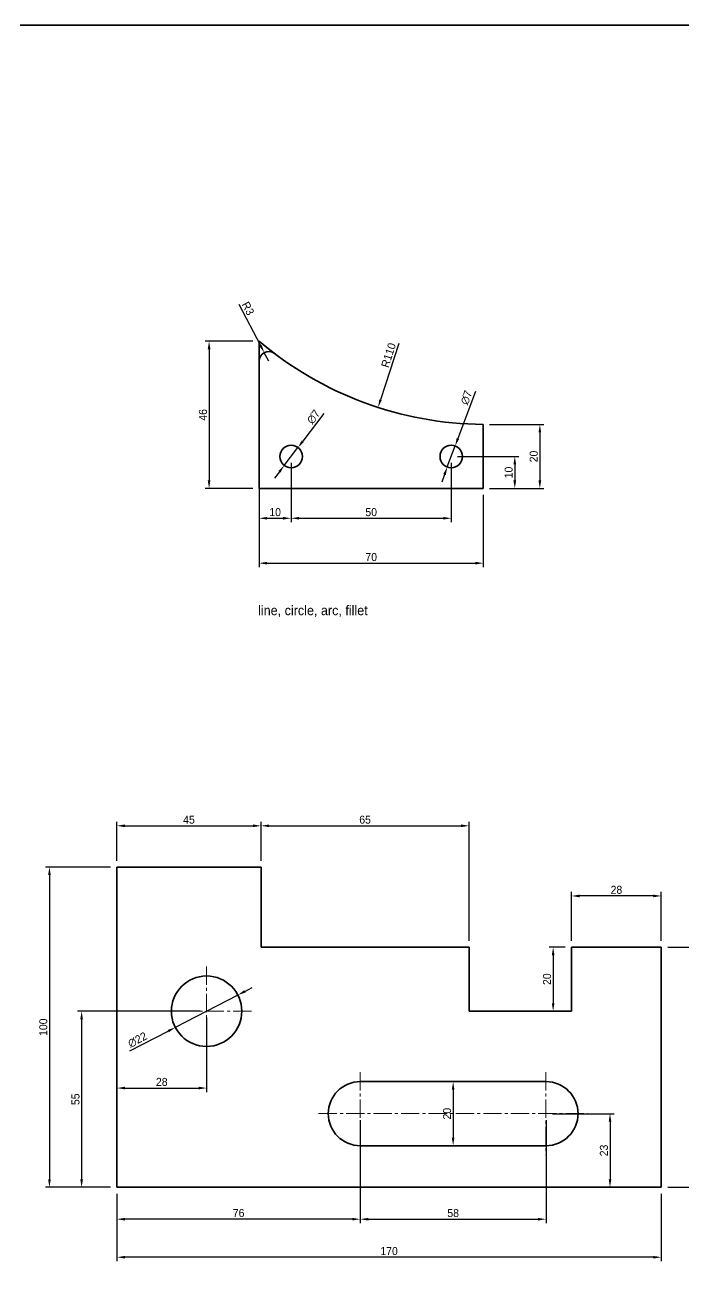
# Model space of a CAD drawing. Header units: millimetres. Extents: x 0 to 5010, y 0 to 6417.
# Drawn here: x 208.9 to 414.7, y 4267.8 to 4660 of the extents above; entities that cross this region are included whole.
import ezdxf

# ---------------------------------------------------------------- set-up
doc = ezdxf.new("R2010")
doc.units = ezdxf.units.MM
doc.header["$LTSCALE"] = 0.3
doc.linetypes.add('CENTER2', pattern=[28.575, 19.05, -3.175, 3.175, -3.175])
doc.layers.get('Defpoints').update_dxf_attribs({"color": 6})
for name, color, linetype, lineweight, plot in [('1_윤곽선', 4, 'Continuous', 35, False), ('2_외형선', 7, 'Continuous', 35, False), ('4_중심선', 1, 'CENTER2', 18, False), ('6_가는실선', 3, 'Continuous', 18, False)]:
    doc.layers.add(name, color=color, linetype=linetype, lineweight=lineweight, plot=plot)
doc.styles.get("Standard").update_dxf_attribs({"font": ''})
doc.styles.get('Standard').set_extended_font_data('Gulim')
doc.dimstyles.new('ISO-25', dxfattribs={"dimtxt": 2.5, "dimasz": 2.5, "dimexe": 1.25, "dimexo": 0.625, "dimtad": 1, "dimtxsty": 'Standard', "dimcen": 2.5, "dimadec": 0, "dimazin": 0, "dimtfac": 1, "dimtmove": 0, "dimatfit": 3, "dimfxl": 1, "dimtfill": 1, "dimarcsym": 0})

# ---------------------------------------------------------------- blocks, each defined once
blk = doc.blocks.new('*D90')
at = {"layer": '6_가는실선', "color": 0, "lineweight": -2, "transparency": 16777216}
for p, q in [((280.01, 4561.3), (265.14, 4561.3)), ((266.39, 4558.8), (266.39, 4517.8)), ((280.01, 4515.3), (265.14, 4515.3))]:
    blk.add_line(p, q, dxfattribs=at)
at = {"layer": '6_가는실선', "color": 0, "transparency": 16777216}
for points in [[(265.97, 4558.8), (266.81, 4558.8), (266.39, 4561.3)], [(265.97, 4517.8), (266.81, 4517.8), (266.39, 4515.3)]]:
    blk.add_solid(points, dxfattribs=at)
at = {"layer": 'Defpoints', "color": 0, "transparency": 16777216}
for p in [(282.01, 4561.3), (266.39, 4515.3), (282.01, 4515.3)]:
    blk.add_point(p, dxfattribs=at)
at = {"layer": '6_가는실선', "color": 0, "transparency": 16777216, "insert": (264.48, 4538.3), "char_height": 2.5, "attachment_point": 5, "rotation": 90, "bg_fill": 3, "box_fill_scale": 1.1, "bg_fill_color": 256, "bg_fill_true_color": 13158600, "bg_fill_transparency": 0}
blk.add_mtext('46', dxfattribs=at)
blk = doc.blocks.new('*D91')
at = {"layer": '6_가는실선', "color": 0, "lineweight": -2, "transparency": 16777216}
for p, q in [((282.01, 4513.3), (282.01, 4490.73)), ((352.01, 4513.3), (352.01, 4490.73)), ((284.51, 4491.98), (349.51, 4491.98))]:
    blk.add_line(p, q, dxfattribs=at)
at = {"layer": '6_가는실선', "color": 0, "transparency": 16777216}
for points in [[(284.51, 4492.39), (284.51, 4491.56), (282.01, 4491.98)], [(349.51, 4492.39), (349.51, 4491.56), (352.01, 4491.98)]]:
    blk.add_solid(points, dxfattribs=at)
at = {"layer": 'Defpoints', "color": 0, "transparency": 16777216}
for p in [(282.01, 4515.3), (352.01, 4515.3), (352.01, 4491.98)]:
    blk.add_point(p, dxfattribs=at)
at = {"layer": '6_가는실선', "color": 0, "transparency": 16777216, "insert": (317.01, 4493.88), "char_height": 2.5, "attachment_point": 5, "bg_fill": 3, "box_fill_scale": 1.1, "bg_fill_color": 256, "bg_fill_true_color": 13158600, "bg_fill_transparency": 0}
blk.add_mtext('70', dxfattribs=at)
blk = doc.blocks.new('*D92')
at = {"layer": '6_가는실선', "color": 0, "lineweight": -2, "transparency": 16777216}
for p, q in [((282.01, 4523.3), (282.01, 4504.75)), ((292.01, 4523.3), (292.01, 4504.75)), ((284.51, 4506), (289.51, 4506))]:
    blk.add_line(p, q, dxfattribs=at)
at = {"layer": '6_가는실선', "color": 0, "transparency": 16777216}
for points in [[(284.51, 4506.42), (284.51, 4505.59), (282.01, 4506)], [(289.51, 4506.42), (289.51, 4505.59), (292.01, 4506)]]:
    blk.add_solid(points, dxfattribs=at)
at = {"layer": 'Defpoints', "color": 0, "transparency": 16777216}
for p in [(282.01, 4525.3), (292.01, 4525.3), (292.01, 4506)]:
    blk.add_point(p, dxfattribs=at)
at = {"layer": '6_가는실선', "color": 0, "transparency": 16777216, "insert": (287.01, 4507.91), "char_height": 2.5, "attachment_point": 5, "bg_fill": 3, "box_fill_scale": 1.1, "bg_fill_color": 256, "bg_fill_true_color": 13158600, "bg_fill_transparency": 0}
blk.add_mtext('10', dxfattribs=at)
blk = doc.blocks.new('*D93')
at = {"layer": '6_가는실선', "color": 0, "lineweight": -2, "transparency": 16777216}
for p, q in [((292.01, 4523.3), (292.01, 4504.75)), ((342.01, 4523.3), (342.01, 4504.75)), ((294.51, 4506), (339.51, 4506))]:
    blk.add_line(p, q, dxfattribs=at)
at = {"layer": '6_가는실선', "color": 0, "transparency": 16777216}
for points in [[(294.51, 4506.42), (294.51, 4505.59), (292.01, 4506)], [(339.51, 4506.42), (339.51, 4505.59), (342.01, 4506)]]:
    blk.add_solid(points, dxfattribs=at)
at = {"layer": 'Defpoints', "color": 0, "transparency": 16777216}
for p in [(292.01, 4525.3), (342.01, 4525.3), (342.01, 4506)]:
    blk.add_point(p, dxfattribs=at)
at = {"layer": '6_가는실선', "color": 0, "transparency": 16777216, "insert": (317.01, 4507.91), "char_height": 2.5, "attachment_point": 5, "bg_fill": 3, "box_fill_scale": 1.1, "bg_fill_color": 256, "bg_fill_true_color": 13158600, "bg_fill_transparency": 0}
blk.add_mtext('50', dxfattribs=at)
blk = doc.blocks.new('*D94')
at = {"layer": '6_가는실선', "color": 0, "lineweight": -2, "transparency": 16777216}
for p, q in [((344.01, 4525.3), (363.11, 4525.3)), ((361.86, 4522.8), (361.86, 4517.8)), ((354.01, 4515.3), (363.11, 4515.3))]:
    blk.add_line(p, q, dxfattribs=at)
at = {"layer": '6_가는실선', "color": 0, "transparency": 16777216}
for points in [[(361.44, 4522.8), (362.28, 4522.8), (361.86, 4525.3)], [(361.44, 4517.8), (362.28, 4517.8), (361.86, 4515.3)]]:
    blk.add_solid(points, dxfattribs=at)
at = {"layer": 'Defpoints', "color": 0, "transparency": 16777216}
for p in [(342.01, 4525.3), (352.01, 4515.3), (361.86, 4515.3)]:
    blk.add_point(p, dxfattribs=at)
at = {"layer": '6_가는실선', "color": 0, "transparency": 16777216, "insert": (359.95, 4520.3), "char_height": 2.5, "attachment_point": 5, "rotation": 90, "bg_fill": 3, "box_fill_scale": 1.1, "bg_fill_color": 256, "bg_fill_true_color": 13158600, "bg_fill_transparency": 0}
blk.add_mtext('10', dxfattribs=at)
blk = doc.blocks.new('*D95')
at = {"layer": '6_가는실선', "color": 0, "lineweight": -2, "transparency": 16777216}
for p, q in [((354.01, 4535.3), (370.94, 4535.3)), ((369.69, 4532.8), (369.69, 4517.8)), ((354.01, 4515.3), (370.94, 4515.3))]:
    blk.add_line(p, q, dxfattribs=at)
at = {"layer": '6_가는실선', "color": 0, "transparency": 16777216}
for points in [[(369.27, 4532.8), (370.11, 4532.8), (369.69, 4535.3)], [(369.27, 4517.8), (370.11, 4517.8), (369.69, 4515.3)]]:
    blk.add_solid(points, dxfattribs=at)
at = {"layer": 'Defpoints', "color": 0, "transparency": 16777216}
for p in [(352.01, 4535.3), (352.01, 4515.3), (369.69, 4515.3)]:
    blk.add_point(p, dxfattribs=at)
at = {"layer": '6_가는실선', "color": 0, "transparency": 16777216, "insert": (367.78, 4525.3), "char_height": 2.5, "attachment_point": 5, "rotation": 90, "bg_fill": 3, "box_fill_scale": 1.1, "bg_fill_color": 256, "bg_fill_true_color": 13158600, "bg_fill_transparency": 0}
blk.add_mtext('20', dxfattribs=at)
blk = doc.blocks.new('*D96')
at = {"layer": '6_가는실선', "color": 0, "lineweight": -2, "transparency": 16777216}
blk.add_line((325.62, 4560.55), (319.94, 4543.02), dxfattribs=at)
at = {"layer": '6_가는실선', "color": 0, "transparency": 16777216}
blk.add_solid([(319.55, 4543.14), (320.34, 4542.89), (319.17, 4540.64)], dxfattribs=at)
at = {"layer": 'Defpoints', "color": 0, "transparency": 16777216}
for p in [(353.04, 4645.29), (319.17, 4540.64)]:
    blk.add_point(p, dxfattribs=at)
at = {"layer": '6_가는실선', "color": 0, "transparency": 16777216, "insert": (322.44, 4556.93), "char_height": 2.5, "attachment_point": 5, "rotation": 72.0702, "bg_fill": 3, "box_fill_scale": 1.1, "bg_fill_color": 256, "bg_fill_true_color": 13158600, "bg_fill_transparency": 0}
blk.add_mtext('R110', dxfattribs=at)
blk = doc.blocks.new('*D97')
at = {"layer": '6_가는실선', "color": 0, "lineweight": -2, "transparency": 16777216}
for p, q in [((275.71, 4572.85), (282.46, 4559.94)), ((285.01, 4555.06), (283.62, 4557.72))]:
    blk.add_line(p, q, dxfattribs=at)
at = {"layer": '6_가는실선', "color": 0, "transparency": 16777216}
blk.add_solid([(282.83, 4560.13), (282.09, 4559.75), (283.62, 4557.72)], dxfattribs=at)
at = {"layer": 'Defpoints', "color": 0, "transparency": 16777216}
for p in [(283.62, 4557.72), (285.01, 4555.06)]:
    blk.add_point(p, dxfattribs=at)
at = {"layer": '6_가는실선', "color": 0, "transparency": 16777216, "insert": (278.55, 4571.54), "char_height": 2.5, "attachment_point": 5, "rotation": 297.609, "bg_fill": 3, "box_fill_scale": 1.1, "bg_fill_color": 256, "bg_fill_true_color": 13158600, "bg_fill_transparency": 0}
blk.add_mtext('R3', dxfattribs=at)
blk = doc.blocks.new('*D98')
at = {"layer": '6_가는실선', "color": 0, "lineweight": -2, "transparency": 16777216}
for p, q in [((349.56, 4545.6), (344.1, 4530.92)), ((340.79, 4522.02), (343.23, 4528.58)), ((339.92, 4519.68), (339.05, 4517.33))]:
    blk.add_line(p, q, dxfattribs=at)
at = {"layer": '6_가는실선', "color": 0, "transparency": 16777216}
for points in [[(343.71, 4531.07), (344.49, 4530.78), (343.23, 4528.58)], [(339.53, 4519.82), (340.31, 4519.53), (340.79, 4522.02)]]:
    blk.add_solid(points, dxfattribs=at)
at = {"layer": 'Defpoints', "color": 0, "transparency": 16777216}
for p in [(343.23, 4528.58), (340.79, 4522.02)]:
    blk.add_point(p, dxfattribs=at)
at = {"layer": '6_가는실선', "color": 0, "transparency": 16777216, "insert": (346.75, 4543.69), "char_height": 2.5, "attachment_point": 5, "rotation": 69.5957, "bg_fill": 3, "box_fill_scale": 1.1, "bg_fill_color": 256, "bg_fill_true_color": 13158600, "bg_fill_transparency": 0}
blk.add_mtext('∅7', dxfattribs=at)
blk = doc.blocks.new('*D99')
at = {"layer": '6_가는실선', "color": 0, "lineweight": -2, "transparency": 16777216}
for p, q in [((302.26, 4538.68), (295.66, 4530.06)), ((289.88, 4522.52), (294.14, 4528.08)), ((288.36, 4520.54), (286.84, 4518.55))]:
    blk.add_line(p, q, dxfattribs=at)
at = {"layer": '6_가는실선', "color": 0, "transparency": 16777216}
for points in [[(295.33, 4530.32), (295.99, 4529.81), (294.14, 4528.08)], [(288.03, 4520.79), (288.69, 4520.28), (289.88, 4522.52)]]:
    blk.add_solid(points, dxfattribs=at)
at = {"layer": 'Defpoints', "color": 0, "transparency": 16777216}
for p in [(294.14, 4528.08), (289.88, 4522.52)]:
    blk.add_point(p, dxfattribs=at)
at = {"layer": '6_가는실선', "color": 0, "transparency": 16777216, "insert": (299.01, 4537.67), "char_height": 2.5, "attachment_point": 5, "rotation": 52.5399, "bg_fill": 3, "box_fill_scale": 1.1, "bg_fill_color": 256, "bg_fill_true_color": 13158600, "bg_fill_transparency": 0}
blk.add_mtext('∅7', dxfattribs=at)
blk = doc.blocks.new('*D122')
at = {"layer": '6_가는실선', "color": 0, "lineweight": -2, "transparency": 16777216}
for p, q in [((409.61, 4372.03), (434.78, 4372.03)), ((433.53, 4369.53), (433.53, 4299.53)), ((409.61, 4297.03), (434.78, 4297.03))]:
    blk.add_line(p, q, dxfattribs=at)
at = {"layer": '6_가는실선', "color": 0, "transparency": 16777216}
for points in [[(433.12, 4369.53), (433.95, 4369.53), (433.53, 4372.03)], [(433.12, 4299.53), (433.95, 4299.53), (433.53, 4297.03)]]:
    blk.add_solid(points, dxfattribs=at)
at = {"layer": 'Defpoints', "color": 0, "transparency": 16777216}
for p in [(407.61, 4372.03), (407.61, 4297.03), (433.53, 4297.03)]:
    blk.add_point(p, dxfattribs=at)
at = {"layer": '6_가는실선', "color": 0, "transparency": 16777216, "insert": (431.63, 4334.53), "char_height": 2.5, "attachment_point": 5, "rotation": 90, "bg_fill": 3, "box_fill_scale": 1.1, "bg_fill_color": 256, "bg_fill_true_color": 13158600, "bg_fill_transparency": 0}
blk.add_mtext('75', dxfattribs=at)
blk = doc.blocks.new('*D123')
at = {"layer": '6_가는실선', "color": 0, "lineweight": -2, "transparency": 16777216}
for p, q in [((237.61, 4295.03), (237.61, 4273.94)), ((407.61, 4295.03), (407.61, 4273.94)), ((405.11, 4275.19), (240.11, 4275.19))]:
    blk.add_line(p, q, dxfattribs=at)
at = {"layer": '6_가는실선', "color": 0, "transparency": 16777216}
for points in [[(240.11, 4275.6), (240.11, 4274.77), (237.61, 4275.19)], [(405.11, 4275.6), (405.11, 4274.77), (407.61, 4275.19)]]:
    blk.add_solid(points, dxfattribs=at)
at = {"layer": 'Defpoints', "color": 0, "transparency": 16777216}
for p in [(237.61, 4297.03), (407.61, 4297.03), (237.61, 4275.19)]:
    blk.add_point(p, dxfattribs=at)
at = {"layer": '6_가는실선', "color": 0, "transparency": 16777216, "insert": (322.61, 4277.1), "char_height": 2.5, "attachment_point": 5, "bg_fill": 3, "box_fill_scale": 1.1, "bg_fill_color": 256, "bg_fill_true_color": 13158600, "bg_fill_transparency": 0}
blk.add_mtext('170', dxfattribs=at)
blk = doc.blocks.new('*D124')
at = {"layer": '6_가는실선', "color": 0, "lineweight": -2, "transparency": 16777216}
for p, q in [((235.61, 4397.03), (215.28, 4397.03)), ((216.53, 4394.53), (216.53, 4299.53)), ((235.61, 4297.03), (215.28, 4297.03))]:
    blk.add_line(p, q, dxfattribs=at)
at = {"layer": '6_가는실선', "color": 0, "transparency": 16777216}
for points in [[(216.11, 4394.53), (216.95, 4394.53), (216.53, 4397.03)], [(216.11, 4299.53), (216.95, 4299.53), (216.53, 4297.03)]]:
    blk.add_solid(points, dxfattribs=at)
at = {"layer": 'Defpoints', "color": 0, "transparency": 16777216}
for p in [(237.61, 4397.03), (216.53, 4297.03), (237.61, 4297.03)]:
    blk.add_point(p, dxfattribs=at)
at = {"layer": '6_가는실선', "color": 0, "transparency": 16777216, "insert": (214.62, 4347.03), "char_height": 2.5, "attachment_point": 5, "rotation": 90, "bg_fill": 3, "box_fill_scale": 1.1, "bg_fill_color": 256, "bg_fill_true_color": 13158600, "bg_fill_transparency": 0}
blk.add_mtext('100', dxfattribs=at)
blk = doc.blocks.new('*D125')
at = {"layer": '6_가는실선', "color": 0, "lineweight": -2, "transparency": 16777216}
for p, q in [((237.61, 4399.03), (237.61, 4411.19)), ((240.11, 4409.94), (280.11, 4409.94)), ((282.61, 4399.03), (282.61, 4411.19))]:
    blk.add_line(p, q, dxfattribs=at)
at = {"layer": '6_가는실선', "color": 0, "transparency": 16777216}
for points in [[(240.11, 4410.36), (240.11, 4409.53), (237.61, 4409.94)], [(280.11, 4410.36), (280.11, 4409.53), (282.61, 4409.94)]]:
    blk.add_solid(points, dxfattribs=at)
at = {"layer": 'Defpoints', "color": 0, "transparency": 16777216}
for p in [(282.61, 4409.94), (237.61, 4397.03), (282.61, 4397.03)]:
    blk.add_point(p, dxfattribs=at)
at = {"layer": '6_가는실선', "color": 0, "transparency": 16777216, "insert": (260.11, 4411.85), "char_height": 2.5, "attachment_point": 5, "bg_fill": 3, "box_fill_scale": 1.1, "bg_fill_color": 256, "bg_fill_true_color": 13158600, "bg_fill_transparency": 0}
blk.add_mtext('45', dxfattribs=at)
blk = doc.blocks.new('*D126')
at = {"layer": '6_가는실선', "color": 0, "lineweight": -2, "transparency": 16777216}
for p, q in [((282.61, 4399.03), (282.61, 4411.19)), ((285.11, 4409.94), (345.11, 4409.94)), ((347.61, 4374.03), (347.61, 4411.19))]:
    blk.add_line(p, q, dxfattribs=at)
at = {"layer": '6_가는실선', "color": 0, "transparency": 16777216}
for points in [[(285.11, 4410.36), (285.11, 4409.53), (282.61, 4409.94)], [(345.11, 4410.36), (345.11, 4409.53), (347.61, 4409.94)]]:
    blk.add_solid(points, dxfattribs=at)
at = {"layer": 'Defpoints', "color": 0, "transparency": 16777216}
for p in [(347.61, 4409.94), (282.61, 4397.03), (347.61, 4372.03)]:
    blk.add_point(p, dxfattribs=at)
at = {"layer": '6_가는실선', "color": 0, "transparency": 16777216, "insert": (315.11, 4411.85), "char_height": 2.5, "attachment_point": 5, "bg_fill": 3, "box_fill_scale": 1.1, "bg_fill_color": 256, "bg_fill_true_color": 13158600, "bg_fill_transparency": 0}
blk.add_mtext('65', dxfattribs=at)
blk = doc.blocks.new('*D127')
at = {"layer": '6_가는실선', "color": 0, "lineweight": -2, "transparency": 16777216}
for p, q in [((379.61, 4374.03), (379.61, 4389.28)), ((407.61, 4374.03), (407.61, 4389.28)), ((405.11, 4388.03), (382.11, 4388.03))]:
    blk.add_line(p, q, dxfattribs=at)
at = {"layer": '6_가는실선', "color": 0, "transparency": 16777216}
for points in [[(382.11, 4388.45), (382.11, 4387.61), (379.61, 4388.03)], [(405.11, 4388.45), (405.11, 4387.61), (407.61, 4388.03)]]:
    blk.add_solid(points, dxfattribs=at)
at = {"layer": 'Defpoints', "color": 0, "transparency": 16777216}
for p in [(379.61, 4388.03), (379.61, 4372.03), (407.61, 4372.03)]:
    blk.add_point(p, dxfattribs=at)
at = {"layer": '6_가는실선', "color": 0, "transparency": 16777216, "insert": (393.61, 4389.94), "char_height": 2.5, "attachment_point": 5, "bg_fill": 3, "box_fill_scale": 1.1, "bg_fill_color": 256, "bg_fill_true_color": 13158600, "bg_fill_transparency": 0}
blk.add_mtext('28', dxfattribs=at)
blk = doc.blocks.new('*D128')
at = {"layer": '6_가는실선', "color": 0, "lineweight": -2, "transparency": 16777216}
for p, q in [((377.61, 4372.03), (372.59, 4372.03)), ((373.84, 4369.53), (373.84, 4354.53)), ((377.61, 4352.03), (372.59, 4352.03))]:
    blk.add_line(p, q, dxfattribs=at)
at = {"layer": '6_가는실선', "color": 0, "transparency": 16777216}
for points in [[(373.43, 4369.53), (374.26, 4369.53), (373.84, 4372.03)], [(373.43, 4354.53), (374.26, 4354.53), (373.84, 4352.03)]]:
    blk.add_solid(points, dxfattribs=at)
at = {"layer": 'Defpoints', "color": 0, "transparency": 16777216}
for p in [(379.61, 4372.03), (373.84, 4352.03), (379.61, 4352.03)]:
    blk.add_point(p, dxfattribs=at)
at = {"layer": '6_가는실선', "color": 0, "transparency": 16777216, "insert": (371.94, 4362.03), "char_height": 2.5, "attachment_point": 5, "rotation": 90, "bg_fill": 3, "box_fill_scale": 1.1, "bg_fill_color": 256, "bg_fill_true_color": 13158600, "bg_fill_transparency": 0}
blk.add_mtext('20', dxfattribs=at)
blk = doc.blocks.new('*D129')
at = {"layer": '6_가는실선', "color": 0, "lineweight": -2, "transparency": 16777216}
for p, q in [((263.61, 4352.03), (225.33, 4352.03)), ((226.58, 4349.53), (226.58, 4299.53)), ((235.61, 4297.03), (225.33, 4297.03))]:
    blk.add_line(p, q, dxfattribs=at)
at = {"layer": '6_가는실선', "color": 0, "transparency": 16777216}
for points in [[(226.16, 4349.53), (226.99, 4349.53), (226.58, 4352.03)], [(226.16, 4299.53), (226.99, 4299.53), (226.58, 4297.03)]]:
    blk.add_solid(points, dxfattribs=at)
at = {"layer": 'Defpoints', "color": 0, "transparency": 16777216}
for p in [(265.61, 4352.03), (226.58, 4297.03), (237.61, 4297.03)]:
    blk.add_point(p, dxfattribs=at)
at = {"layer": '6_가는실선', "color": 0, "transparency": 16777216, "insert": (224.67, 4324.53), "char_height": 2.5, "attachment_point": 5, "rotation": 90, "bg_fill": 3, "box_fill_scale": 1.1, "bg_fill_color": 256, "bg_fill_true_color": 13158600, "bg_fill_transparency": 0}
blk.add_mtext('55', dxfattribs=at)
blk = doc.blocks.new('*D130')
at = {"layer": '6_가는실선', "color": 0, "lineweight": -2, "transparency": 16777216}
for p, q in [((237.61, 4350.03), (237.61, 4326.78)), ((265.61, 4350.03), (265.61, 4326.78)), ((240.11, 4328.03), (263.11, 4328.03))]:
    blk.add_line(p, q, dxfattribs=at)
at = {"layer": '6_가는실선', "color": 0, "transparency": 16777216}
for points in [[(240.11, 4328.45), (240.11, 4327.61), (237.61, 4328.03)], [(263.11, 4328.45), (263.11, 4327.61), (265.61, 4328.03)]]:
    blk.add_solid(points, dxfattribs=at)
at = {"layer": 'Defpoints', "color": 0, "transparency": 16777216}
for p in [(237.61, 4352.03), (265.61, 4352.03), (265.61, 4328.03)]:
    blk.add_point(p, dxfattribs=at)
at = {"layer": '6_가는실선', "color": 0, "transparency": 16777216, "insert": (251.61, 4329.94), "char_height": 2.5, "attachment_point": 5, "bg_fill": 3, "box_fill_scale": 1.1, "bg_fill_color": 256, "bg_fill_true_color": 13158600, "bg_fill_transparency": 0}
blk.add_mtext('28', dxfattribs=at)
blk = doc.blocks.new('*D131')
at = {"layer": '6_가는실선', "color": 0, "lineweight": -2, "transparency": 16777216}
for p, q in [((313.61, 4318.03), (313.61, 4285.82)), ((237.61, 4295.03), (237.61, 4285.82)), ((311.11, 4287.07), (240.11, 4287.07))]:
    blk.add_line(p, q, dxfattribs=at)
at = {"layer": '6_가는실선', "color": 0, "transparency": 16777216}
for points in [[(240.11, 4287.48), (240.11, 4286.65), (237.61, 4287.07)], [(311.11, 4287.48), (311.11, 4286.65), (313.61, 4287.07)]]:
    blk.add_solid(points, dxfattribs=at)
at = {"layer": 'Defpoints', "color": 0, "transparency": 16777216}
for p in [(313.61, 4320.03), (237.61, 4297.03), (237.61, 4287.07)]:
    blk.add_point(p, dxfattribs=at)
at = {"layer": '6_가는실선', "color": 0, "transparency": 16777216, "insert": (275.61, 4288.98), "char_height": 2.5, "attachment_point": 5, "bg_fill": 3, "box_fill_scale": 1.1, "bg_fill_color": 256, "bg_fill_true_color": 13158600, "bg_fill_transparency": 0}
blk.add_mtext('76', dxfattribs=at)
blk = doc.blocks.new('*D132')
at = {"layer": '6_가는실선', "color": 0, "lineweight": -2, "transparency": 16777216}
for p, q in [((313.61, 4318.03), (313.61, 4285.82)), ((371.61, 4318.03), (371.61, 4285.82)), ((316.11, 4287.07), (369.11, 4287.07))]:
    blk.add_line(p, q, dxfattribs=at)
at = {"layer": '6_가는실선', "color": 0, "transparency": 16777216}
for points in [[(316.11, 4287.48), (316.11, 4286.65), (313.61, 4287.07)], [(369.11, 4287.48), (369.11, 4286.65), (371.61, 4287.07)]]:
    blk.add_solid(points, dxfattribs=at)
at = {"layer": 'Defpoints', "color": 0, "transparency": 16777216}
for p in [(313.61, 4320.03), (371.61, 4320.03), (371.61, 4287.07)]:
    blk.add_point(p, dxfattribs=at)
at = {"layer": '6_가는실선', "color": 0, "transparency": 16777216, "insert": (342.61, 4288.97), "char_height": 2.5, "attachment_point": 5, "bg_fill": 3, "box_fill_scale": 1.1, "bg_fill_color": 256, "bg_fill_true_color": 13158600, "bg_fill_transparency": 0}
blk.add_mtext('58', dxfattribs=at)
blk = doc.blocks.new('*D133')
at = {"layer": '6_가는실선', "color": 0, "lineweight": -2, "transparency": 16777216}
for p, q in [((342.61, 4327.53), (342.61, 4312.53)), ((344.61, 4330.03), (343.86, 4330.03)), ((344.61, 4310.03), (343.86, 4310.03))]:
    blk.add_line(p, q, dxfattribs=at)
at = {"layer": '6_가는실선', "color": 0, "transparency": 16777216}
for points in [[(342.19, 4327.53), (343.02, 4327.53), (342.61, 4330.03)], [(342.19, 4312.53), (343.02, 4312.53), (342.61, 4310.03)]]:
    blk.add_solid(points, dxfattribs=at)
at = {"layer": 'Defpoints', "color": 0, "transparency": 16777216}
for p in [(342.61, 4330.03), (342.61, 4310.03), (342.61, 4310.03)]:
    blk.add_point(p, dxfattribs=at)
at = {"layer": '6_가는실선', "color": 0, "transparency": 16777216, "insert": (340.7, 4320.03), "char_height": 2.5, "attachment_point": 5, "rotation": 90, "bg_fill": 3, "box_fill_scale": 1.1, "bg_fill_color": 256, "bg_fill_true_color": 13158600, "bg_fill_transparency": 0}
blk.add_mtext('20', dxfattribs=at)
blk = doc.blocks.new('*D134')
at = {"layer": '6_가는실선', "color": 0, "lineweight": -2, "transparency": 16777216}
for p, q in [((373.61, 4320.03), (392.85, 4320.03)), ((391.6, 4317.53), (391.6, 4299.53)), ((373.61, 4297.03), (392.85, 4297.03))]:
    blk.add_line(p, q, dxfattribs=at)
at = {"layer": '6_가는실선', "color": 0, "transparency": 16777216}
for points in [[(391.19, 4317.53), (392.02, 4317.53), (391.6, 4320.03)], [(391.19, 4299.53), (392.02, 4299.53), (391.6, 4297.03)]]:
    blk.add_solid(points, dxfattribs=at)
at = {"layer": 'Defpoints', "color": 0, "transparency": 16777216}
for p in [(371.61, 4320.03), (371.61, 4297.03), (391.6, 4297.03)]:
    blk.add_point(p, dxfattribs=at)
at = {"layer": '6_가는실선', "color": 0, "transparency": 16777216, "insert": (389.7, 4308.53), "char_height": 2.5, "attachment_point": 5, "rotation": 90, "bg_fill": 3, "box_fill_scale": 1.1, "bg_fill_color": 256, "bg_fill_true_color": 13158600, "bg_fill_transparency": 0}
blk.add_mtext('23', dxfattribs=at)
blk = doc.blocks.new('*D135')
at = {"layer": '6_가는실선', "color": 0, "lineweight": -2, "transparency": 16777216}
for p, q in [((277.6, 4358.24), (279.82, 4359.39)), ((275.38, 4357.09), (255.84, 4346.97)), ((241.62, 4339.61), (253.62, 4345.82))]:
    blk.add_line(p, q, dxfattribs=at)
at = {"layer": '6_가는실선', "color": 0, "transparency": 16777216}
for points in [[(277.4, 4358.61), (277.79, 4357.87), (275.38, 4357.09)], [(253.43, 4346.19), (253.81, 4345.45), (255.84, 4346.97)]]:
    blk.add_solid(points, dxfattribs=at)
at = {"layer": 'Defpoints', "color": 0, "transparency": 16777216}
for p in [(275.38, 4357.09), (255.84, 4346.97)]:
    blk.add_point(p, dxfattribs=at)
at = {"layer": '6_가는실선', "color": 0, "transparency": 16777216, "insert": (244.03, 4343.08), "char_height": 2.5, "attachment_point": 5, "rotation": 27.3783, "bg_fill": 3, "box_fill_scale": 1.1, "bg_fill_color": 256, "bg_fill_true_color": 13158600, "bg_fill_transparency": 0}
blk.add_mtext('∅22', dxfattribs=at)

msp = doc.modelspace()

# ---------------------------------------------------------------- linework, layer by layer
at = {"layer": '1_윤곽선'}
msp.add_lwpolyline([(10, 4660.039), (1447.332, 4660.039), (1447.332, 3864.329), (10, 3864.329)], close=True, dxfattribs=at)
at = {"layer": '2_외형선'}
for p, q in [((282.011, 4515.299), (282.011, 4561.299)), ((352.011, 4515.299), (352.011, 4535.299)), ((282.011, 4515.299), (352.011, 4515.299)), ((237.607, 4397.033), (282.607, 4397.033)), ((237.607, 4397.033), (237.607, 4297.033)), ((282.607, 4397.033), (282.607, 4372.033)), ((282.607, 4372.033), (347.607, 4372.033)), ((347.607, 4372.033), (347.607, 4352.033)), ((379.607, 4372.033), (379.607, 4352.033)), ((379.607, 4372.033), (407.607, 4372.033)), ((407.607, 4372.033), (407.607, 4297.033)), ((347.607, 4352.033), (379.607, 4352.033)), ((347.607, 4352.033), (379.607, 4352.033)), ((313.607, 4330.033), (371.607, 4330.033)), ((313.607, 4310.033), (371.607, 4310.033)), ((237.607, 4297.033), (407.607, 4297.033))]:
    msp.add_line(p, q, dxfattribs=at)
for centre, radius in [((292.011, 4525.299), 3.5), ((342.011, 4525.299), 3.5), ((265.607, 4352.033), 11)]:
    msp.add_circle(centre, radius, dxfattribs=at)
for centre, radius, start, end in [((353.038, 4645.294), 110, 229.78196, 269.46517), ((285.011, 4555.065), 3, 52.98623, 180), ((313.607, 4320.033), 10, 90, 270), ((371.607, 4320.033), 10, 270, 90)]:
    msp.add_arc(centre, radius, start, end, dxfattribs=at)

# ---------------------------------------------------------------- texts
at = {"layer": '2_외형선', "insert": (281.688, 4478.73), "char_height": 3, "attachment_point": 1}
msp.add_mtext_dynamic_manual_height_columns('line, circle, arc, fillet', width=73.52658, gutter_width=12.5, heights=[0], dxfattribs=at)

# ---------------------------------------------------------------- next in the draw order: dimensions: what is measured, and where the dimension line sits
at = {"layer": '6_가는실선'}
dim = msp.add_radius_dim(center=(353.038, 4645.294), mpoint=(319.174, 4540.636), dimstyle='ISO-25', dxfattribs=at)
dim.commit()
dim.dimension.update_dxf_attribs({"geometry": '*D96', "text_midpoint": (324.254, 4556.338), "dimtype": 164})
for base, p1, p2, picture, middle in [((266.389, 4515.299), (282.011, 4561.299), (282.011, 4515.299), '*D90', (264.481, 4538.299)), ((433.535, 4297.033), (407.607, 4372.033), (407.607, 4297.033), '*D122', (431.628, 4334.533))]:
    dim = msp.add_linear_dim(base=base, p1=p1, p2=p2, angle=90, dimstyle='ISO-25', override={"dimexo": 2}, dxfattribs=at)
    dim.commit()
    dim.dimension.update_dxf_attribs({"geometry": picture, "text_midpoint": middle})

# ---------------------------------------------------------------- next in the draw order: dimensions: what is measured, and where the dimension line sits
dim = msp.add_radius_dim(center=(285.011, 4555.065), mpoint=(283.621, 4557.723), dimstyle='ISO-25', dxfattribs=at)
dim.commit()
dim.dimension.update_dxf_attribs({"geometry": '*D97', "text_midpoint": (276.859, 4570.651), "dimtype": 164})
for base, p1, p2, picture, middle in [((352.011, 4491.976), (282.011, 4515.299), (352.011, 4515.299), '*D91', (317.011, 4493.884)), ((379.607, 4388.032), (407.607, 4372.033), (379.607, 4372.033), '*D127', (393.607, 4389.938)), ((237.607, 4275.186), (407.607, 4297.033), (237.607, 4297.033), '*D123', (322.607, 4277.096))]:
    dim = msp.add_linear_dim(base=base, p1=p1, p2=p2, dimstyle='ISO-25', override={"dimexo": 2}, dxfattribs=at)
    dim.commit()
    dim.dimension.update_dxf_attribs({"geometry": picture, "text_midpoint": middle})

# ---------------------------------------------------------------- next in the draw order: dimensions: what is measured, and where the dimension line sits
dim = msp.add_linear_dim(base=(292.011, 4506.004), p1=(282.011, 4525.299), p2=(292.011, 4525.299), dimstyle='ISO-25', override={"dimexo": 2}, dxfattribs=at)
dim.commit()
dim.dimension.update_dxf_attribs({"geometry": '*D92', "text_midpoint": (287.011, 4507.914)})
for base, p1, p2, picture, middle in [((216.53, 4297.033), (237.607, 4397.033), (237.607, 4297.033), '*D124', (214.62, 4347.033)), ((373.843, 4352.033), (379.607, 4372.033), (379.607, 4352.033), '*D128', (371.936, 4362.033))]:
    dim = msp.add_linear_dim(base=base, p1=p1, p2=p2, angle=90, dimstyle='ISO-25', override={"dimexo": 2}, dxfattribs=at)
    dim.commit()
    dim.dimension.update_dxf_attribs({"geometry": picture, "text_midpoint": middle})

# ---------------------------------------------------------------- next in the draw order: dimensions: what is measured, and where the dimension line sits
for base, p1, p2, picture, middle in [((342.011, 4506.004), (292.011, 4525.299), (342.011, 4525.299), '*D93', (317.011, 4507.911)), ((282.607, 4409.944), (237.607, 4397.033), (282.607, 4397.033), '*D125', (260.107, 4411.852))]:
    dim = msp.add_linear_dim(base=base, p1=p1, p2=p2, dimstyle='ISO-25', override={"dimexo": 2}, dxfattribs=at)
    dim.commit()
    dim.dimension.update_dxf_attribs({"geometry": picture, "text_midpoint": middle})
dim = msp.add_linear_dim(base=(226.576, 4297.033), p1=(265.607, 4352.033), p2=(237.607, 4297.033), angle=90, dimstyle='ISO-25', override={"dimexo": 2}, dxfattribs=at)
dim.commit()
dim.dimension.update_dxf_attribs({"geometry": '*D129', "text_midpoint": (224.671, 4324.533)})

# ---------------------------------------------------------------- next in the draw order: dimensions: what is measured, and where the dimension line sits
dim = msp.add_diameter_dim_2p(p1=(289.882, 4522.521), p2=(294.14, 4528.077), dimstyle='ISO-25', dxfattribs=at)
dim.commit()
dim.dimension.update_dxf_attribs({"geometry": '*D99', "text_midpoint": (300.575, 4536.476), "dimtype": 163})
dim = msp.add_linear_dim(base=(361.859, 4515.299), p1=(342.011, 4525.299), p2=(352.011, 4515.299), angle=90, dimstyle='ISO-25', override={"dimexo": 2}, dxfattribs=at)
dim.commit()
dim.dimension.update_dxf_attribs({"geometry": '*D94', "text_midpoint": (359.949, 4520.299)})
for base, p1, p2, picture, middle in [((347.607, 4409.944), (282.607, 4397.033), (347.607, 4372.033), '*D126', (315.107, 4411.85)), ((265.607, 4328.029), (237.607, 4352.033), (265.607, 4352.033), '*D130', (251.607, 4329.935)), ((237.607, 4287.067), (313.607, 4320.033), (237.607, 4297.033), '*D131', (275.607, 4288.975))]:
    dim = msp.add_linear_dim(base=base, p1=p1, p2=p2, dimstyle='ISO-25', override={"dimexo": 2}, dxfattribs=at)
    dim.commit()
    dim.dimension.update_dxf_attribs({"geometry": picture, "text_midpoint": middle})

# ---------------------------------------------------------------- next in the draw order: dimensions: what is measured, and where the dimension line sits
for p1, p2, picture, middle in [((340.791, 4522.019), (343.231, 4528.579), '*D98', (348.595, 4542.999)), ((275.375, 4357.092), (255.839, 4346.975), '*D135', (244.936, 4341.328))]:
    dim = msp.add_diameter_dim_2p(p1=p1, p2=p2, dimstyle='ISO-25', dxfattribs=at)
    dim.commit()
    dim.dimension.update_dxf_attribs({"geometry": picture, "text_midpoint": middle, "dimtype": 163})
dim = msp.add_linear_dim(base=(369.691, 4515.299), p1=(352.011, 4535.299), p2=(352.011, 4515.299), angle=90, dimstyle='ISO-25', override={"dimexo": 2}, dxfattribs=at)
dim.commit()
dim.dimension.update_dxf_attribs({"geometry": '*D95', "text_midpoint": (367.785, 4525.299)})
dim = msp.add_linear_dim(base=(371.607, 4287.067), p1=(313.607, 4320.033), p2=(371.607, 4320.033), dimstyle='ISO-25', override={"dimexo": 2}, dxfattribs=at)
dim.commit()
dim.dimension.update_dxf_attribs({"geometry": '*D132', "text_midpoint": (342.607, 4288.974)})

# ---------------------------------------------------------------- next in the draw order: linework, layer by layer
at = {"layer": '4_중심선'}
for p, q in [((265.607, 4366.033), (265.607, 4338.033)), ((279.607, 4352.033), (251.607, 4352.033)), ((313.607, 4333.033), (313.607, 4307.033))]:
    msp.add_line(p, q, dxfattribs=at)

# ---------------------------------------------------------------- next in the draw order: dimensions: what is measured, and where the dimension line sits
at = {"layer": '6_가는실선'}
for base, p1, p2, picture, middle in [((342.607, 4310.033), (342.607, 4330.033), (342.607, 4310.033), '*D133', (340.701, 4320.033)), ((391.602, 4297.033), (371.607, 4320.033), (371.607, 4297.033), '*D134', (389.696, 4308.533))]:
    dim = msp.add_linear_dim(base=base, p1=p1, p2=p2, angle=90, dimstyle='ISO-25', override={"dimexo": 2}, dxfattribs=at)
    dim.commit()
    dim.dimension.update_dxf_attribs({"geometry": picture, "text_midpoint": middle})

# ---------------------------------------------------------------- next in the draw order: linework, layer by layer
at = {"layer": '4_중심선'}
for p, q in [((371.607, 4333.033), (371.607, 4307.033)), ((300.607, 4320.033), (384.607, 4320.033))]:
    msp.add_line(p, q, dxfattribs=at)

doc.saveas('drawing.dxf')
